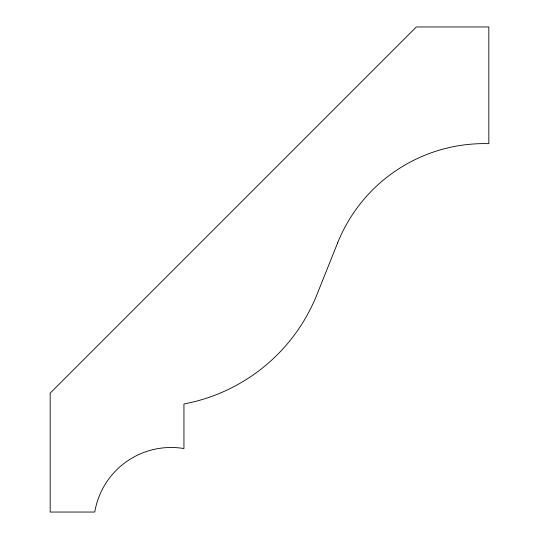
<?xml version="1.0" encoding="UTF-8"?>
<svg xmlns="http://www.w3.org/2000/svg" width="539" height="539" viewBox="0 0 539 539"><rect width="100%" height="100%" fill="white"/><g stroke="black" fill="none" stroke-linecap="round" stroke-linejoin="round"><path stroke-width="0.81" d="M337.576 243.008L316.885 294.739A178.604 178.604 0 0 1 183.947 403.96L183.947 448.549A77.421 77.421 0 0 0 94.763 512.05L50.174 512.05L50.174 393.14L416.357 26.95L488.826 26.95L488.826 143.67A158.122 158.122 0 0 0 337.576 243.008"/></g></svg>
